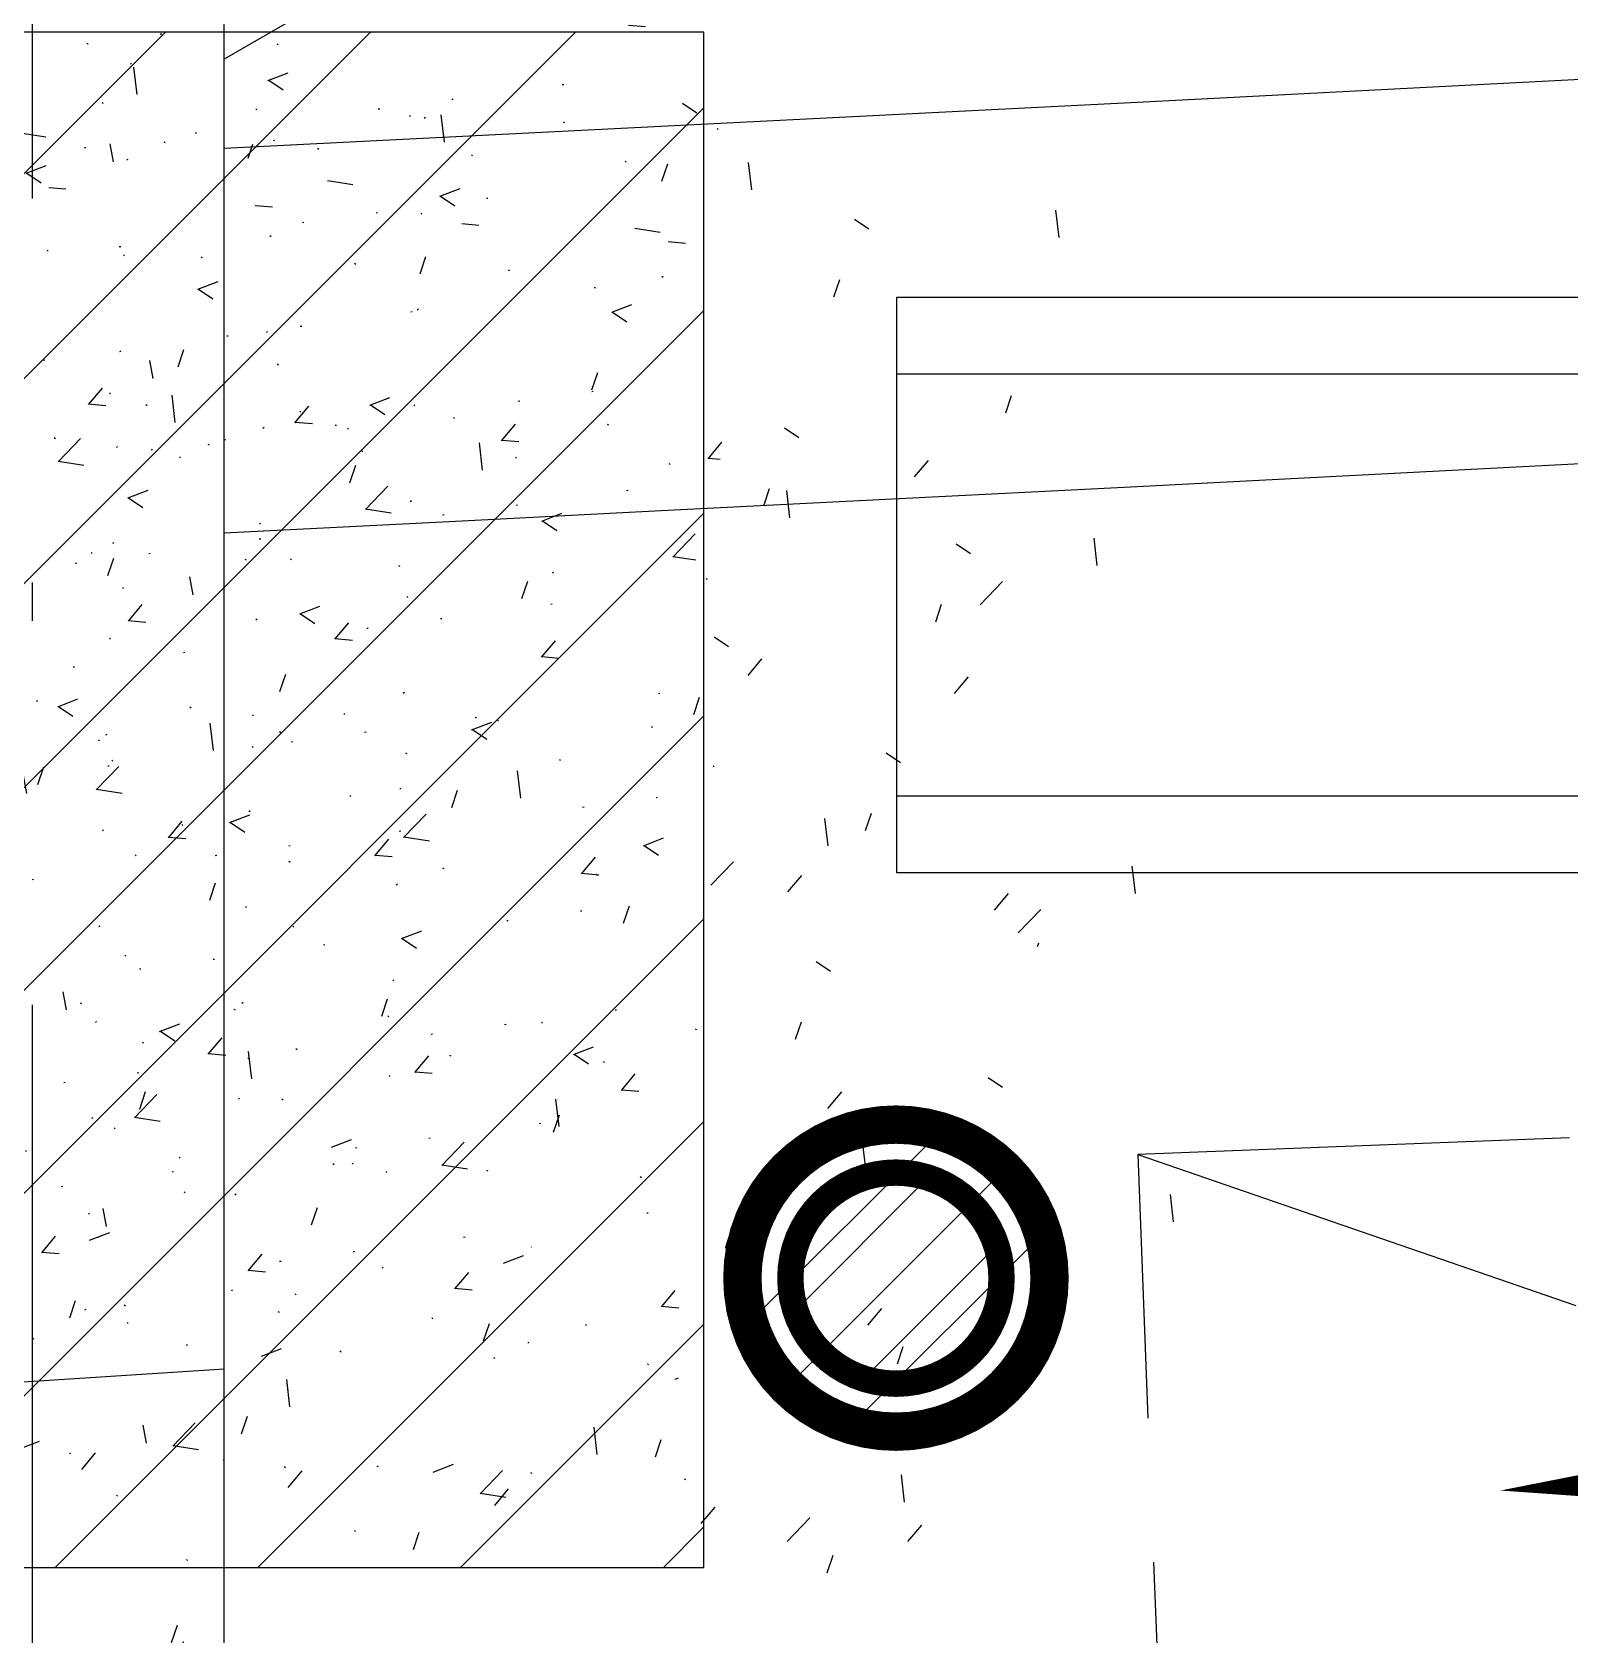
# Model space of a CAD drawing. Header units: inches. Extents: x 0 to 1813292486, y 0 to 3473589894.
# Drawn here: x 600626036 to 600626837, y 3473201723 to 3473202558 of the extents above; entities that cross this region are included whole.
import ezdxf

# ---------------------------------------------------------------- set-up
doc = ezdxf.new("R2010")
doc.units = ezdxf.units.IN
doc.header["$LTSCALE"] = 1000
doc.header["$MEASUREMENT"] = 0
doc.linetypes.add('AX-MALL-GIRD-200$0$DOTE', pattern=[2.4200000000000004, 2, -0.2, 0.02, -0.2])
doc.linetypes.add('AX-MALL-WALL-P02-QT$0$DASH', pattern=[0.35, 0.25, -0.1])
for name, color, linetype in [('A-Anno-Note', 241, 'Continuous'), ('AX-MALL-DIM-P02$0$A-Anno-Dims', 3, 'Continuous'), ('AX-MALL-GIRD-200$0$A-Grid', 222, 'AX-MALL-GIRD-200$0$DOTE'), ('AX-MALL-P02-200$0$A-Anno-Note', 241, 'Continuous'), ('AX-MALL-WALL-P02$0$A-Anno-Note', 241, 'Continuous'), ('AX-MALL-WALL-P02-QT$0$A-Detl-Patt', 8, 'Continuous'), ('AX-MALL-WALL-P02-QT$0$A-Detl-Thin', 131, 'Continuous'), ('AX-MALL-WALL-P02-QT$0$A-Fixt', 81, 'Continuous'), ('AX-MALL-WALL-P02-QT$0$A-Wall', 2, 'Continuous'), ('AX-MALL-WALL-P02-QT$0$A-Wall-Patt', 13, 'Continuous'), ('AX-MALL-WALL-P02-QT$0$A-Wind', 4, 'Continuous'), ('PX-MALL-P02-LG$0$P-Drain-Fldr', 4, 'Continuous'), ('PX-MALL-P02-LG$0$P-Drain-Fldr-ARCH', 161, 'Continuous'), ('PX-MALL-P02-LG$0$P-Drain-Fldr-W100', 4, 'Continuous'), ('PX-MALL-P02-LG$0$P-Drain-Fldr-W50', 4, 'Continuous'), ('PX-MALL-P02-LG$0$P-Exsh', 31, 'Continuous'), ('SX-MALL-WALL-R-BZ$0$S-COLU', 30, 'Continuous'), ('SX-MALL-WALL-R-BZ$0$S-PATT-WALL', 83, 'Continuous')]:
    doc.layers.add(name, color=color, linetype=linetype)

# ---------------------------------------------------------------- blocks, each defined once
blk = doc.blocks.new('AX-MALL-GIRD-200')
at = {"layer": 'AX-MALL-GIRD-200$0$A-Grid'}
blk.add_line((600458372.2544507, 3473141628.349212), (600419642.7155019, 3473037664.622131), dxfattribs=at)
blk = doc.blocks.new('AX-MALL-WALL-P02-QT$0$JB-AC(O)-Hide')
for p, q in [((-225, 174.9999999999709), (-450, 174.9999999999709)), ((-450, 174.9999999999709), (-450, 37.4999999999709)), ((-450, 174.9999999999709), (-225, 87.4999999999709)), ((-450, -37.5000000000291), (-450, -175.0000000000291))]:
    blk.add_line(p, q)
blk = doc.blocks.new('AX-MALL-WALL-P02-QT$0$tj')
at = {"layer": 'AX-MALL-WALL-P02-QT$0$A-Detl-Patt'}
h = blk.add_hatch(dxfattribs=at)
h.set_pattern_fill('STEEL', color=256, scale=100.0000000000001, angle=50.43183869082386)
h.set_pattern_definition([(75.00000000004839, (-14278.19445574284, 156289.8254051208), (-153.3407249234246, 41.08752340989569), []), (75.00000000004839, (-14317.88195610046, 156358.5661673546), (-153.3407249234246, 41.08752340989569), [])])
edge = h.paths.add_edge_path()
edge.add_arc((274302.9537697641, 370915.3693751197), 354853.2281302969, 270.9601093956941, 275.9513128638887)
edge.add_line((311095.3180618286, 17974.67259407043), (323404.2928284407, 17664.898229599))
edge.add_arc((337498.5854798314, -5423.033113246463), 27049.98445535583, 84.4296474408203, 121.40245730350341, ccw=False)
edge.add_line((340124.270958662, 21499.21483898163), (352435.6233639717, 23411.5238032341))
edge.add_line((352435.6233639717, 23411.5238032341), (352460.3320846558, 23263.57286787033))
edge.add_arc((262948.9762239404, 558936.3422532297), 543099.989586636, 279.486523026639, 288.5053300047131)
edge.add_line((435325.042740941, 43917.80823612213), (435185.9318172932, 44187.60760259628))
edge.add_arc((262948.9762341097, 558936.342259489), 542799.9895904897, 279.51816553668203, 288.50044427399206, ccw=False)
edge.add_line((352706.5441896915, 23608.95860147476), (352681.7270303965, 23756.88773488998))
edge.add_line((352681.7270303965, 23756.88773488998), (340117.7681742907, 21803.84383869171))
edge.add_arc((337510.0970116529, -5455.006554111635), 27383.29552171703, 84.53552636432372, 121.2026843873002)
edge.add_line((323323.7129554749, 17967.02113437653), (311085.7617697716, 18275.00808191299))
edge.add_arc((274273.8104503512, 371474.5356685471), 355112.6948552598, 270.96411062040687, 275.9501261722048, ccw=False)
edge.add_line((280248.9759351015, 16412.11376953125), (280248.9759185314, 16111.96136569977))
blk = doc.blocks.new('SX-MALL-WALL-R-BZ')
at = {"layer": 'SX-MALL-WALL-R-BZ$0$S-PATT-WALL'}
h = blk.add_hatch(dxfattribs=at)
h.set_pattern_fill('钢筋混凝土', color=256, scale=15, pattern_type=2)
h.set_pattern_definition([(24.56816130816271, (600578611.2237192, 3473080110.365553), (-31.18316059493327, 68.21004687955141), []), (29.56816130816269, (600578611.2237192, 3473080110.365553), (97.53445421719282, -46.37920051396389), [11.25, -123.75]), (334.5681613081628, (600578611.2237192, 3473080110.365553), (19.88439777927527, 112.9961142827297), [9, -99]), (80.01956130816268, (600578619.3515904, 3473080106.50062), (117.4189029658641, 66.61682168402376), [9.5610285, -105.1713168]), (25.75236130816271, (600578621.6965042, 3473080138.478197), (141.3476152528434, -79.15081592627133), [16.875, -185.625]), (76.20376130816268, (600578633.4754679, 3473080131.882288), (182.3878362876093, 87.98253897351975), [14.3415432, -157.75695]), (330.7523613081627, (600578621.6965042, 3473080138.478197), (182.3877676281842, 87.98268140648725), [13.49999999999997, -148.4999999999995]), (0.5681613081627113, (600578633.1346302, 3473080126.213644), (62.82047319493842, -87.84980448085341), [11.24999999999997, -123.7499999999997]), (305.5681613081627, (600578633.1346302, 3473080126.213644), (72.17288941707483, 89.18848104565322), [8.999999999999966, -98.99999999999973]), (51.01956130816269, (600578638.3696649, 3473080118.892823), (134.9933625472827, 1.338571315216136), [9.561028499999967, -105.1713167999997]), (17.06816130816274, (600578611.2237192, 3473080110.365553), (19.14085715648196, 46.15589493569758), [0.75, -97.8, 0.75, -100.5, 0.75, -99.375]), (347.0681613081627, (600578611.2237192, 3473080110.365553), (57.63084700165395, 41.66442755963357), [0.7499999999999979, -57.29999999999986, 0.7499999999999979, -95.54999999999973, 0.7499999999999979, -37.87499999999986]), (307.0681613081626, (600578579.8781208, 3473080122.042708), (73.85474000760384, -31.12342332406966), [0.75, -37.5, 0.75, -117, 0.75, -155.25]), (297.0681613081627, (600578565.8217986, 3473080127.2791), (87.21641676177077, -16.46683783357052), [0.75, -48.75, 0.75, -77.69999999999999, 0.75, -110.25])])
h.paths.add_polyline_path([(600423116.0820168, 3473045985.762888), (600423395.3562822, 3473046735.433406), (600422645.685765, 3473047014.707671), (600422366.4114997, 3473046265.037154)])
at = {"layer": 'SX-MALL-WALL-R-BZ$0$S-COLU'}
blk.add_lwpolyline([(600423116.0820168, 3473045985.762888), (600423395.3562822, 3473046735.433406), (600422645.685765, 3473047014.707671), (600422366.4114997, 3473046265.037154)], close=True, dxfattribs=at)
blk = doc.blocks.new('SX-MALL-WALL-R-2F~3F')
blk.add_blockref('SX-MALL-WALL-R-BZ', (-1.192092895507812e-06, -9.5367431640625e-07))
blk = doc.blocks.new('SX-MALL-WALL-2F~3F')
blk.add_blockref('SX-MALL-WALL-R-2F~3F', (0, 0))
blk = doc.blocks.new('AX-MALL-WALL-P02-QT$0$JB-AC(i)-Li')
for p, q in [((-275, 0), (275, 0)), ((-275, 0), (275, 0)), ((-275, -300), (-275, 0)), ((275, 0), (275, -300)), ((-275, -40), (275, -40)), ((275, -260), (-275, -260)), ((275, -300), (-275, -300))]:
    blk.add_line(p, q)
blk = doc.blocks.new('AX-MALL-WALL-P02-QT')
at = {"layer": 'AX-MALL-WALL-P02-QT$0$A-Wall-Patt'}
h = blk.add_hatch(dxfattribs=at)
h.set_pattern_fill('普通砖', color=256, scale=200, style=0)
h.set_pattern_definition([(45, (0, 359.0227), (-353.55353201463, 353.55353201463), [])])
h.paths.add_polyline_path([(600422673.2415595, 3473045794.855412), (600422790.4101757, 3473045827.686821), (600426463.5024333, 3473055687.560484), (600426338.5573472, 3473055734.106195), (600426241.1755209, 3473055663.670237), (600422599.5024388, 3473045888.13671)])
at = {"layer": 'AX-MALL-WALL-P02-QT$0$A-Detl-Thin', "linetype": 'AX-MALL-WALL-P02-QT$0$DASH', "ltscale": 3}
for points in [[(600423139.9398104, 3473046765.947399, 0.001742518388578436), (600426724.3999522, 3473045645.772848, 0.001742518388578436)], [(600423070.0330962, 3473046578.293231, 0.001741869923194352), (600426654.4670249, 3473045458.04838, 0.001741869923194352)]]:
    blk.add_lwpolyline(points, format="xyb", dxfattribs=at)
at = {"layer": 'AX-MALL-WALL-P02-QT$0$A-Wall'}
blk.add_line((600422790.4101757, 3473045827.686821), (600426463.5024333, 3473055687.560484), dxfattribs=at)
at = {"layer": 'AX-MALL-WALL-P02-QT$0$A-Detl-Thin'}
blk.add_blockref('SX-MALL-WALL-2F~3F', (0, 0), dxfattribs=at)
at = {"layer": 'AX-MALL-WALL-P02-QT$0$A-Detl-Thin', "rotation": 339.5681613091762}
blk.add_blockref('AX-MALL-WALL-P02-QT$0$tj', (600144118.6961328, 3473128496.287411), dxfattribs=at)
at = {"layer": 'AX-MALL-WALL-P02-QT$0$A-Fixt'}
for name, p, rotation in [('AX-MALL-WALL-P02-QT$0$JB-AC(i)-Li', (600423699.0214181, 3473046474.916297), 339.5681613375581), ('AX-MALL-WALL-P02-QT$0$JB-AC(O)-Hide', (600423775.7277277, 3473045801.713649), 341.7950899370094)]:
    blk.add_blockref(name, p, dxfattribs=dict(at, rotation=rotation))
at = {"layer": 'AX-MALL-WALL-P02-QT$0$A-Wind'}
blk.add_blockref('AX-MALL-GIRD-200', (0, 0), dxfattribs=at)
blk = doc.blocks.new('AX-MALL-WALL-P02')
at = {"layer": 'AX-MALL-WALL-P02$0$A-Anno-Note'}
blk.add_blockref('AX-MALL-WALL-P02-QT', (0, 0), dxfattribs=at)
blk = doc.blocks.new('PX-MALL-P02-LG$0$A$C5A9C1854')
at = {"layer": 'PX-MALL-P02-LG$0$P-Drain-Fldr-W50', "ltscale": 0.7}
for p, q in [((52.36634142632829, -16.81565596791916), (-16.81565596786095, 52.36634142627008)), ((38.89087296527578, -38.89087296521757), (-38.89087296527578, 38.89087296521757)), ((16.81565596797736, -52.36634142627008), (-52.36634142621187, 16.81565596791916))]:
    blk.add_line(p, q, dxfattribs=at)
at = {"layer": 'PX-MALL-P02-LG$0$P-Drain-Fldr-W50', "ltscale": 0.7, "const_width": 13.75}
blk.add_lwpolyline([(-54.99999999994179, 0, 1), (55.00000000005821, 0, 1)], format="xyb", close=True, dxfattribs=at)
blk = doc.blocks.new('PX-MALL-P02-LG$0$A$C7D2520B3')
at = {"layer": 'PX-MALL-P02-LG$0$P-Drain-Fldr', "ltscale": 0.7}
for p, q in [((78.54951213949244, -25.22348395187873), (-25.22348395179142, 78.54951213940512)), ((58.33630944791366, -58.33630944788456), (-58.33630944791366, 58.33630944788456)), ((25.22348395196605, -78.54951213940512), (-78.54951213931781, 25.22348395187873))]:
    blk.add_line(p, q, dxfattribs=at)
at = {"layer": 'PX-MALL-P02-LG$0$P-Drain-Fldr', "ltscale": 0.7, "const_width": 20}
blk.add_lwpolyline([(5.820766091346741e-11, -80, 1), (5.820766091346741e-11, 80, 1)], format="xyb", close=True, dxfattribs=at)
blk = doc.blocks.new('PX-MALL-P02-LG$0$A$C2257314B')
at = {"layer": 'PX-MALL-P02-LG$0$P-Drain-Fldr-ARCH', "ltscale": 0.7}
for p, q in [((52.36634142632829, -16.81565596791916), (-16.81565596786095, 52.36634142627008)), ((38.89087296527578, -38.89087296521757), (-38.89087296527578, 38.89087296521757)), ((16.81565596797736, -52.36634142627008), (-52.36634142621187, 16.81565596791916))]:
    blk.add_line(p, q, dxfattribs=at)
for start, end in [(0, 180), (180, 0)]:
    blk.add_arc((5.820766091346741e-11, -1.77635683940025e-15), 55, start, end, dxfattribs=at)
blk = doc.blocks.new('PX-MALL-P02-LG$0$P-Drain-Fldr')
blk.add_blockref('PX-MALL-P02-LG$0$A$C2257314B', (0, 0))
at = {"layer": 'PX-MALL-P02-LG$0$P-Drain-Fldr-W100'}
blk.add_blockref('PX-MALL-P02-LG$0$A$C7D2520B3', (0, 0), dxfattribs=at)
at = {"layer": 'PX-MALL-P02-LG$0$P-Drain-Fldr-W50'}
blk.add_blockref('PX-MALL-P02-LG$0$A$C5A9C1854', (0, 0), dxfattribs=at)
blk = doc.blocks.new('PX-MALL-P02-LG$0$MHQ')
at = {"layer": 'PX-MALL-P02-LG$0$P-Exsh', "ltscale": 0.7}
h = blk.add_hatch(dxfattribs=at)
h.set_pattern_fill('ANSI31', color=256, scale=25, style=0)
h.set_pattern_definition([(45, (-160019.2306599375, -42228.3236173685), (-28.0633003783411, 28.0633003783411), [])])
h.paths.add_polyline_path([(-75.0000000015425, 185.1731819980414), (75, 185.1731819980414), (75, 35.17318199802685), (-75.0000000015425, 35.17318199802685)])
for points in [[(0, 346.4101615137042), (-200, -1.455191522836685e-11), (200, -1.455191522836685e-11)], [(0, 346.4101615137042), (-200, -1.455191522836685e-11), (200, -1.455191522836685e-11)], [(0, 346.4101615137042), (-200, -1.455191522836685e-11), (200, -1.455191522836685e-11)], [(-75.0000000015425, 185.1731819980414), (75, 185.1731819980414), (75, 35.17318199802685), (-75.0000000015425, 35.17318199802685)]]:
    blk.add_lwpolyline(points, close=True, dxfattribs=at)
blk = doc.blocks.new('PX-MALL-P02-LG$0$A$C301F1425')
at = {"layer": 'PX-MALL-P02-LG$0$P-Exsh', "ltscale": 0.7}
for p in [(-200, 1.455191522836685e-11), (200, 1.455191522836685e-11)]:
    blk.add_blockref('PX-MALL-P02-LG$0$MHQ', p, dxfattribs=at)
blk = doc.blocks.new('PX-MALL-P02-LG')
at = {"xscale": -0.6600000001490107, "yscale": 0.660000000149011, "zscale": 0.660000000149011, "rotation": 249.5681618208259}
blk.add_blockref('PX-MALL-P02-LG$0$A$C301F1425', (600423248.3345085, 3473047056.917068), dxfattribs=at)
at = {"layer": 'PX-MALL-P02-LG$0$P-Drain-Fldr', "xscale": -0.9999999999999991, "rotation": 339.5681613075038}
blk.add_blockref('PX-MALL-P02-LG$0$P-Drain-Fldr', (600423262.4273078, 3473046092.148455), dxfattribs=at)
blk = doc.blocks.new('AX-MALL-DIM-P02')
at = {"layer": 'AX-MALL-DIM-P02$0$A-Anno-Dims'}
blk.add_lwpolyline([(600424249.3071806, 3473045656.675576, 0, 0, 0), (600423518.7851053, 3473045878.573375, 0, 144, 0), (600424035.474626, 3473045721.627717, 0, 0, 0)], format="xyseb", dxfattribs=at)
blk = doc.blocks.new('AX-MALL-P02-200')
at = {"layer": 'AX-MALL-P02-200$0$A-Anno-Note'}
blk.add_blockref('AX-MALL-WALL-P02', (0, 0), dxfattribs=at)
for name in ['AX-MALL-DIM-P02', 'PX-MALL-P02-LG']:
    blk.add_blockref(name, (0, 0), dxfattribs=at)

msp = doc.modelspace()

# ---------------------------------------------------------------- block references
at = {"layer": 'A-Anno-Note', "rotation": 20.43183869077545}
msp.add_blockref('AX-MALL-P02-200', (1250392458.527329, 9048125.682563305), dxfattribs=at)

doc.saveas('drawing.dxf')
